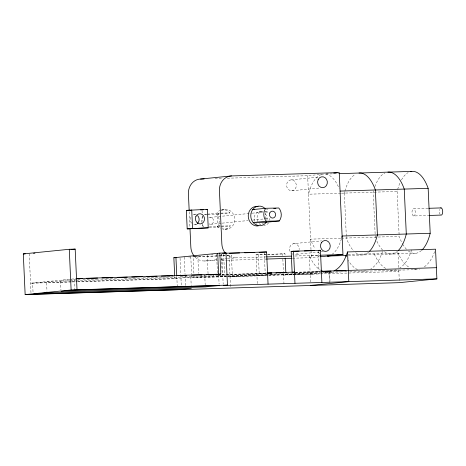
<?xml version="1.0" encoding="UTF-8"?>
<svg xmlns="http://www.w3.org/2000/svg" width="466" height="466" viewBox="0 0 466 466"><rect width="100%" height="100%" fill="white"/><g stroke="black" fill="none" stroke-linecap="round" stroke-linejoin="round"><path stroke-width="0.35" stroke-dasharray="2.33 1.75" d="M382.528 251.454C380.297 258.117 376.977 265.09 370.837 268.952M411.629 249.939C409.34 256.801 406.055 264.071 399.717 268.049M434.632 251.657C432.506 257.692 429.169 263.82 423.623 267.303M207.341 214.15L216.754 213.207L217.89 211.849A9.844 8.772 84.3 0 1 219.824 210.521M209.292 227.35L217.273 227.169L217.686 226.674A9.844 8.772 84.3 0 0 217.226 214.704L216.772 214.226L207.347 214.436M209.286 226.948L217.249 226.15L230.303 225.859L229.167 227.216A9.844 8.772 84.3 0 1 222.754 229.307M330.021 281.412L329.608 272.319L330.831 272.01M366.06 270.909L361.127 271.037M396.152 269.703L393.712 270.321L390.001 270.134M349.739 271.69L417.623 269.575L419.452 269.115M227.321 178.216L307.624 175.711L323.212 174.15A40.979 18.599 88.2 0 0 308.544 194.211L310.997 249.828M325.897 173.923L329.41 173.568M291.186 179.87L317.876 177.191M291.751 190.798A5.47 4.87 84.3 0 0 295.549 182.439A5.47 4.87 84.3 0 0 287.108 182.765A5.47 4.87 84.3 0 0 291.751 190.798L319.886 187.967M222.008 209.811L224.484 209.56M194.211 214.284L196.221 214.08M206.619 214.226L203.718 214.517L206.619 214.453M216.772 214.226L229.808 212.915L228.573 211.611A9.844 8.772 84.3 0 0 220.348 210.282M266.5 209.228L267.95 209.083M259.218 211.57L262.067 211.279M210.335 217.383L251.454 213.253M252.176 213.178L264.438 211.948M265.16 211.879L268.765 211.512M195.015 224.466L197.025 224.263M210.649 224.303L221.472 223.214M222.195 223.144L248.162 220.535M252.49 220.098L264.752 218.869M265.474 218.793L269.802 218.362M217.273 227.169L230.303 225.859M225.049 229.26L227.525 229.01M289.974 251.331A5.47 4.87 84.3 0 1 293.446 243.677L321.581 240.852M195.149 256.317L193.14 256.521L194.095 277.515L268.131 275.208M211.535 254.669L212.974 254.523M194.386 256.807L231.427 255.49L232.383 276.484M257.308 283.578L256.003 254.885L266.989 254.378M195.038 257.075A14.359 12.786 84.3 0 0 204.271 260.989L217.255 259.684M220.861 259.323L226.633 258.741M227.356 258.671L235.289 257.873L265.841 256.923M267.513 254.523L284.982 253.819L285.052 255.269M323.41 251.628L295.281 254.453A5.47 4.87 84.3 0 0 298.397 252.24M292.531 258.24L311.346 257.651L319.816 256.801M77.671 281.761L174.814 278.738L206.863 275.517M191.619 274.858L191.747 277.753L213.929 275.523M220.884 274.824L217.535 275.161L266.901 273.624M221.268 253.69L222.224 274.69L266.657 273.146M266.96 273.012L230.041 276.722L256.958 275.884L277.876 273.781M320.2 271.393L283.573 275.051L398.867 271.462M310.542 281.918L310.193 274.224L319.583 273.28L198.784 277.043M321.027 273.134L328.973 272.336L329.45 282.833M329.608 272.319L333.924 271.882M428.143 208.314L413.301 208.803A3.612 1.637 88.2 0 0 412.031 212.508A3.612 1.637 88.2 0 0 413.604 215.956L428.021 215.508M413.604 215.956L414.035 215.921A3.612 1.637 88.2 0 0 415.305 212.216A3.612 1.637 88.2 0 0 413.726 208.768M325.95 174.068L333.138 173.841M333.86 173.824L338.17 173.684M215.018 178.6L222.981 178.35M340.774 193.209L308.544 194.211L307.624 175.711M341.491 193.186L397.137 191.45A40.979 18.599 88.2 0 1 397.504 190.017M340.652 238.213L310.525 239.151A40.979 18.599 88.2 0 0 315.109 248.628M341.374 238.19L377.443 237.066M378.165 237.043L399.181 236.39A40.979 18.599 88.2 0 0 402.671 244.108M194.421 256.644L231.427 255.49M267.705 254.36L284.982 253.819M188.602 256.987L193.664 256.83M256.003 254.885L266.797 254.547M294.943 256.015L319.676 255.246M310.193 274.224L309.377 255.723L320.136 255.385M348.131 254.518L398.028 252.962C400.533 258.467 403.76 264.094 409.084 267.303M348.364 255.426L415.526 253.329M204.271 260.989L217.296 260.581M221.635 260.447L226.697 260.29M227.425 260.267L266.488 259.049M295.03 272.26L320.439 271.468M222.224 274.69L225.853 274.579M226.581 274.556L266.5 273.309M295.59 272.406L320.206 271.637M295.246 272.738L320.462 271.952M80.088 279.612L60.51 280.223L60.959 290.015M82.983 279.518L98.932 279.023M106.184 278.796L117.781 278.435M124.311 278.231L136.631 277.847M143.155 277.643L173.608 276.699M180.855 276.472L192.458 276.111M199.704 275.884L204.778 275.726L205.191 284.819M266.983 274.27L208.156 276.105L207.207 255.106M270.618 274.159L282.944 273.775M286.561 273.659L341.112 271.958M344.706 271.847L349.022 271.713M69.754 280.899L46.553 281.621L46.996 291.419M70.477 280.876L75.55 280.718M76.278 280.695L190.821 277.13L191.206 285.524M268.847 275.185L293.33 274.422M294.052 274.404L314.888 273.752M191.747 277.753L225.853 276.688M226.581 276.664L267.938 275.377M268.661 275.354L312.54 273.991M71.048 281.825L32.626 283.025L33.069 292.817M71.77 281.802L76.849 281.645M77.572 281.621L176.894 278.528M71.141 281.965L30.546 283.229L74.391 278.825L74.834 288.623M71.869 281.942L76.942 281.784M216.754 213.207L229.808 212.915M413.913 269.389L417.623 269.575M325.262 272.15L328.973 272.336M385.755 268.445C380.157 265.224 376.691 259.451 374.122 253.708M357.469 269.738L353.956 267.373L350.688 263.995L348.125 260.238M321.598 270.857C315.732 267.601 312.016 261.711 309.377 255.723M217.249 226.15L218.484 227.455A9.844 8.772 84.3 0 0 220.517 228.695M397.137 191.45L399.112 234.94M398.028 252.962L398.774 269.325M398.803 270.035L399.345 281.953M344.351 193.093L346.296 235.86M346.325 236.582L346.395 238.033A40.979 18.599 88.2 0 0 353.706 250.941M318.068 250.516L319.018 271.509M282.623 254.057L282.687 255.502M282.85 259.125L283.474 272.878M283.509 273.606L284.05 285.547M264.251 252.193L265.206 273.187M258.345 254.652L259.3 275.645M229.086 255.723L230.548 287.912M223.651 254.18L224.571 274.457M221.804 254.069L223.173 284.114M218.688 275.033L219.102 284.126M216.585 254.162L217.436 272.989M202.063 210.591L202.192 213.44M202.32 216.282L202.547 221.263M202.675 224.111L202.803 226.959M197.829 256.05L198.615 273.425M189.231 211.78L189.947 227.618M190.792 256.754L191.584 274.13M184.262 257.121L185.043 274.288M185.078 275.004L185.567 285.734M180.062 258.263L181.297 285.442M176.795 276.355L177.243 286.223M174.715 276.565L174.814 278.738M29.207 253.725L30.989 293.027M311.032 250.539L311.346 257.651M292.764 254.186A5.47 4.87 84.3 0 1 291.623 253.516M293.446 243.677A5.47 4.87 84.3 0 1 299.23 249.59M196.174 224.204A5.109 4.549 84.3 0 1 193.827 224.379M191.689 223.208A5.109 4.549 84.3 0 1 191.118 216.008M193.052 214.546A5.109 4.549 84.3 0 1 195.4 214.372M260.977 224.962A7.223 6.437 84.3 0 1 258.694 223.109M257.733 221.536A7.223 6.437 84.3 0 1 263.185 211.15M265.404 211.535A7.223 6.437 84.3 0 1 268.212 213.62M269.89 218.857A7.223 6.437 84.3 0 1 269.738 220.103M268.556 222.899A7.223 6.437 84.3 0 1 263.721 225.579M257.133 224.641A7.223 6.437 84.3 0 1 255.846 223.395M254.646 221.245A7.223 6.437 84.3 0 1 255.857 213.644A7.223 6.437 84.3 0 1 262.55 211.826M265.364 213.911A7.223 6.437 84.3 0 1 266.89 220.389M235.289 257.873A14.359 12.786 84.3 0 1 227.367 255.152M325.635 174.15A40.979 18.599 88.2 0 1 339.126 188.421M265.131 212.601A9.844 8.772 84.3 0 1 265.34 219.533M263.243 223.272A9.844 8.772 84.3 0 1 262.375 224.099M221.292 210.865A9.844 8.772 84.3 0 1 234.777 219.09A9.844 8.772 84.3 0 1 221.944 227.897M220.069 226.377A9.844 8.772 84.3 0 1 219.533 212.467M373.598 190.763A40.979 18.599 88.2 0 0 373.231 192.196L375.27 237.136A40.979 18.599 88.2 0 0 375.765 238.481M374.868 186.685A40.979 18.599 88.2 0 1 384.875 173.002M397.702 189.312A40.979 18.599 88.2 0 1 400.277 182.264M401.471 179.928A40.979 18.599 88.2 0 1 408.193 172.56M397.533 251.261A40.979 18.599 88.2 0 1 384.514 251.774M382.58 250.044A40.979 18.599 88.2 0 1 376.831 241.056M421.439 250.516A40.979 18.599 88.2 0 1 408.426 251.034M406.492 249.298A40.979 18.599 88.2 0 1 403.026 244.714M368.653 252.158A40.979 18.599 88.2 0 1 355.64 252.677M344.357 193.192A40.979 18.599 88.2 0 1 344.724 191.753M344.922 191.048A40.979 18.599 88.2 0 1 355.412 174.301M319.775 253.795A40.979 18.599 88.2 0 1 317.037 251.18M341.415 238.854A40.979 18.599 88.2 0 1 332.293 254.168M440.184 214.459A3.612 1.637 88.2 0 1 439.665 209.426M203.764 226.983A9.844 8.772 84.3 0 1 201.964 222.952M201.848 222.317A9.844 8.772 84.3 0 1 203.304 215.012M208.815 217.896A3.466 3.087 84.3 0 1 213.579 220.744A3.466 3.087 84.3 0 1 209.088 223.89"/><path stroke-width="0.7" d="M77.03 289.805L75.177 249.106L69.277 249.287L23.3 253.906L25.147 294.605L399.379 282.652L436.887 278.884L435.535 249.194L347.525 251.937C345.067 259.411 341.258 267.42 333.854 271.055M254.168 209.56L252.718 209.595L265.754 208.285L278.808 207.993C281.889 211.482 282.14 217.243 279.303 220.936L266.272 222.247L264.851 223.849A9.844 8.772 84.3 0 1 254.162 223.593C249.706 219.661 249.549 211.89 254.139 207.987A9.844 8.772 84.3 0 1 264.828 208.244M265.754 208.285C262.911 211.978 263.173 217.733 266.249 221.228L279.303 220.936M189.167 210.341L188.415 193.786A14.359 12.786 84.3 0 1 200.549 179.049L231.567 175.932L339.236 172.577L342.959 254.518L327.511 256.073A40.979 18.599 88.2 0 0 329.34 255.688M333.621 173.142L337.134 172.793M186.353 210.37L207.393 209.339L208.232 227.839L187.192 228.87L186.353 210.37L190.629 210.236M203.368 209.747L200.607 209.921M206.054 209.473L207.393 209.339M273.74 208.5L275.913 208.285M187.192 228.87L208.232 227.839M266.249 221.228L253.219 222.538L266.272 222.247M33.517 253.288L34.95 253.149M70.867 249.537L75.177 249.106M174.68 275.837L173.859 257.739L219.835 253.12L226.004 252.927L227.466 285.116L223.237 285.541L436.887 278.884M222.48 253.283L226.004 252.927M268.055 284.144L266.593 251.955L259.172 252.351M267.548 272.954L294.465 272.115L292.124 272.348L291.168 251.355L320.427 250.277L321.889 282.466M318.657 250.458L320.427 250.277M320.521 256.731L326.876 256.096L346.203 255.49M215.187 274.678L217.267 274.468M219.37 274.258L220.791 274.119L219.835 253.12M25.147 294.605L71.123 289.992L227.466 285.116M310.7 285.413L348.807 281.627L347.525 251.937M440.69 207.947L441.121 207.912A3.612 1.637 88.2 0 1 442.694 211.366A3.612 1.637 88.2 0 1 441.424 215.065L428.743 215.484M338.893 173.667L411.804 171.395M200.549 179.049L204.166 178.938M340.139 191.077L428.155 188.334L430.194 233.274A40.979 18.599 88.2 0 1 421.905 250.091M428.866 208.296L441.121 207.912M430.194 233.274L342.184 236.017A40.979 18.599 88.2 0 1 341.811 237.45M23.3 253.906L25.269 253.848M224.664 253.259L266.593 251.955M229.418 253.277L239.576 252.962M244.656 252.799L254.815 252.485M291.168 251.355L299.166 251.104M304.251 250.947L314.433 250.626M173.859 257.739L176.602 257.651M266.569 256.9L291.308 256.131M320.404 255.222L342.959 254.518M266.488 259.049L291.809 258.263M76.517 278.616L220.791 274.119M75.841 278.785L82.366 278.581M86.711 278.441L97.586 278.103M101.938 277.969L112.813 277.631M117.164 277.491L127.311 277.177M131.662 277.043L142.538 276.705M146.883 276.565L157.036 276.251M161.387 276.117L172.257 275.779M176.608 275.639L186.761 275.324M191.835 275.167L201.982 274.853M206.333 274.713L217.208 274.375M321.383 271.276L436.38 267.694M267.385 273.123L271.754 272.983M276.117 272.849L286.299 272.528M321.144 271.445L331.076 271.136M336.038 270.979L345.964 270.67L341.496 270.973M267.222 273.286L271.591 273.152M281.773 272.837L286.141 272.697M326.59 271.439L330.854 271.305M321.598 270.857L323.433 271.503M345.556 255.24L346.186 256.516M377.408 234.916L375.369 189.977A40.979 18.599 88.2 0 0 359.018 173.037M293.51 251.116L294.972 283.305M285.18 258.164L285.839 272.645M217.704 253.335L218.659 274.328M191.718 209.828L192.557 228.328M189.982 228.334L190.833 247.05A14.359 12.786 84.3 0 0 193.873 255.694M175.938 257.529L176.76 275.633M69.277 249.287L71.123 289.992M197.537 215.542A5.109 4.549 84.3 0 1 197.229 223.616M231.567 175.932A14.359 12.786 84.3 0 0 219.434 190.67L221.851 243.934A14.359 12.786 84.3 0 0 225.649 253.516M410.587 171.605A40.979 18.599 88.2 0 1 428.155 188.334M258.181 225.946A9.844 8.772 84.3 0 1 248.238 215.956A9.844 8.772 84.3 0 1 258.152 206.444M387.898 172.135A40.979 18.599 88.2 0 1 404.249 189.08L406.288 234.019A40.979 18.599 88.2 0 1 398.447 250.376M377.408 234.823A40.979 18.599 88.2 0 1 369.567 251.18M47.06 292.817L33.133 294.215L177.4 289.718L191.328 288.32L47.06 292.817M74.898 290.021L61.017 291.413L205.29 286.916L219.166 285.524L74.898 290.021M321.342 242.774A5.47 4.87 84.3 0 0 325.029 251.39A5.47 4.87 84.3 0 0 329.771 243.683A5.47 4.87 84.3 0 0 321.342 242.774M318.127 179.649A5.47 4.87 84.3 0 0 322.769 187.681A5.47 4.87 84.3 0 0 326.561 179.323A5.47 4.87 84.3 0 0 318.127 179.649M195.848 216.579A5.109 4.549 84.3 0 0 200.38 223.925A5.109 4.549 84.3 0 0 203.706 216.003A5.109 4.549 84.3 0 0 195.848 216.579M269.779 212.962A3.466 3.087 84.3 0 0 272.686 218.071A3.466 3.087 84.3 0 0 275.121 212.799A3.466 3.087 84.3 0 0 269.779 212.962"/></g></svg>
